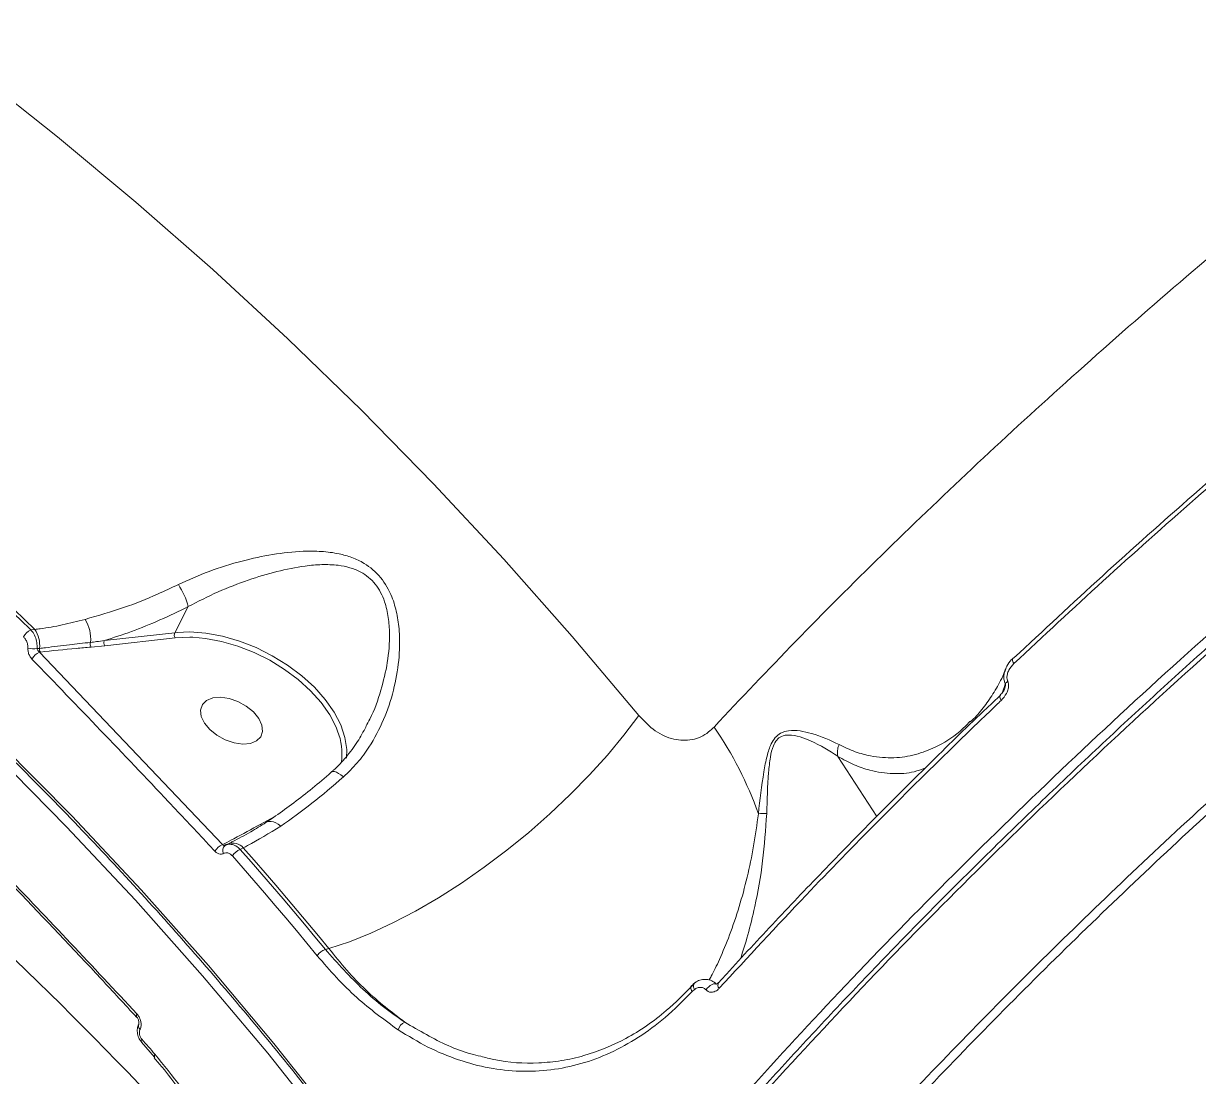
# Model space of a CAD drawing. Header units: millimetres. Extents: x -7151 to 6134, y -5040 to 5562.
# Drawn here: x -513.2 to -354.8, y 2076.8 to 2218.7 of the extents above; entities that cross this region are included whole.
import ezdxf

# ---------------------------------------------------------------- set-up
doc = ezdxf.new("R2010")
doc.units = ezdxf.units.MM
doc.layers.add('DIKOM_ОБЪЕКТ', color=7, linetype='Continuous')

msp = doc.modelspace()

# ---------------------------------------------------------------- linework, layer by layer
at = {"layer": 'DIKOM_ОБЪЕКТ', "color": 7, "linetype": 'Continuous', "lineweight": 15}
for p, q in [((-490.997, 2140.145), (-492.802, 2136.635)), ((-512.197, 2137.011), (-511.654, 2137.076)), ((-502.296, 2135.568), (-492.802, 2136.635)), ((-492.747, 2135.931), (-502.241, 2134.864)), ((-492.802, 2136.635), (-492.489, 2136.667)), ((-502.241, 2134.864), (-504.091, 2134.689)), ((-510.926, 2134.022), (-511.027, 2134.01)), ((-511.027, 2134.01), (-486.344, 2108.081)), ((-385.592, 2124.642), (-385.523, 2124.709)), ((-403.401, 2119.957), (-398.154, 2111.88)), ((-481.279, 2110.799), (-479.912, 2111.542)), ((-479.912, 2111.542), (-479.39, 2111.809)), ((-486.344, 2108.081), (-486.123, 2108.194)), ((-485.661, 2108.132), (-485.975, 2107.971)), ((-485.29, 2108.325), (-485.703, 2108.11)), ((-483.558, 2107.633), (-483.962, 2107.425)), ((-472.498, 2093.948), (-472.014, 2094.063)), ((-422.741, 2088.546), (-423.053, 2088.268)), ((-497.927, 2084.817), (-497.918, 2084.807)), ((-497.657, 2083.864), (-497.666, 2083.845)), ((-497.47, 2083.176), (-497.479, 2083.157)), ((-497.273, 2081.419), (-495.518, 2079.403))]:
    msp.add_line(p, q, dxfattribs=at)
at = {"layer": 'DIKOM_ОБЪЕКТ', "color": 7, "linetype": 'Continuous', "lineweight": 15, "flags": 128}
for points in [[(-576.197, 2250.15), (-564.478, 2243.129), (-552.934, 2235.801), (-541.571, 2228.168), (-530.396, 2220.236), (-519.413, 2212.008), (-508.631, 2203.49), (-498.054, 2194.686), (-487.688, 2185.601), (-477.539, 2176.24), (-467.612, 2166.607), (-457.914, 2156.709), (-448.449, 2146.55), (-439.222, 2136.137), (-430.239, 2125.474)], [(-660.277, 2219.043), (-648.09, 2213.529), (-636.059, 2207.669), (-624.193, 2201.466), (-612.499, 2194.924), (-600.984, 2188.048), (-589.658, 2180.841), (-578.525, 2173.309), (-567.595, 2165.456), (-556.875, 2157.289), (-546.37, 2148.811), (-536.089, 2140.029), (-526.037, 2130.948), (-516.222, 2121.574), (-506.65, 2111.914), (-497.328, 2101.974), (-488.26, 2091.76), (-479.454, 2081.279), (-470.915, 2070.538), (-462.648, 2059.544), (-454.66, 2048.304), (-446.954, 2036.825)], [(-447.86, 2035.619), (-455.543, 2047.063), (-463.507, 2058.27), (-471.749, 2069.231), (-480.262, 2079.94), (-489.042, 2090.389), (-498.082, 2100.572), (-507.377, 2110.483), (-516.92, 2120.113), (-526.706, 2129.459), (-536.727, 2138.512), (-546.977, 2147.268), (-557.45, 2155.72), (-568.139, 2163.863), (-579.036, 2171.692), (-590.134, 2179.202), (-601.427, 2186.387), (-612.907, 2193.243), (-624.566, 2199.765), (-636.396, 2205.95), (-648.391, 2211.792), (-660.542, 2217.289)], [(-490.376, 2136.01), (-490.775, 2136.021), (-492.747, 2135.931)], [(-492.489, 2136.667), (-490.768, 2136.728), (-488.607, 2136.567), (-486.366, 2136.155), (-484.093, 2135.502), (-481.84, 2134.622), (-479.655, 2133.533), (-477.586, 2132.261), (-475.678, 2130.832), (-473.973, 2129.278), (-472.509, 2127.634), (-471.317, 2125.934), (-470.423, 2124.217), (-469.848, 2122.519), (-469.604, 2120.879), (-469.642, 2119.699)], [(-470.842, 2123.379), (-471.047, 2123.889), (-471.913, 2125.554), (-473.068, 2127.202), (-474.489, 2128.797), (-476.141, 2130.304), (-477.992, 2131.689), (-479.998, 2132.923), (-482.117, 2133.978), (-484.302, 2134.832), (-486.506, 2135.466), (-488.679, 2135.865), (-490.376, 2136.01)], [(-379.651, 2132.474), (-379.736, 2132.618), (-379.799, 2132.757), (-379.838, 2132.885), (-379.851, 2132.997), (-379.838, 2133.091), (-379.8, 2133.162), (-379.789, 2133.174)], [(-379.789, 2133.174), (-379.737, 2133.208), (-379.652, 2133.228)], [(-488.074, 2123.581), (-487.114, 2122.803), (-485.993, 2122.184), (-484.804, 2121.775), (-483.641, 2121.608), (-482.599, 2121.697), (-481.763, 2122.036), (-481.2, 2122.596), (-480.956, 2123.332), (-481.05, 2124.184), (-481.476, 2125.084), (-482.198, 2125.959), (-483.158, 2126.737), (-484.278, 2127.356), (-485.468, 2127.765), (-486.63, 2127.932), (-487.672, 2127.843), (-488.508, 2127.504), (-489.072, 2126.944), (-489.316, 2126.208), (-489.221, 2125.356), (-488.796, 2124.456), (-488.074, 2123.581)], [(-381.372, 2127.5), (-381.461, 2127.652), (-381.525, 2127.798), (-381.562, 2127.931), (-381.569, 2128.048), (-381.548, 2128.141), (-381.5, 2128.208)], [(-430.239, 2125.474), (-432.243, 2122.811), (-434.463, 2120.129), (-436.879, 2117.455), (-439.47, 2114.811), (-442.21, 2112.223), (-445.076, 2109.714), (-448.041, 2107.307), (-451.078, 2105.023), (-454.16, 2102.884), (-457.258, 2100.909), (-460.344, 2099.115), (-463.39, 2097.521), (-466.368, 2096.139), (-469.252, 2094.983), (-472.014, 2094.063)], [(-470.052, 2117.192), (-470.389, 2117.46), (-470.714, 2117.672), (-471.015, 2117.821), (-471.281, 2117.902), (-471.502, 2117.911), (-471.671, 2117.847), (-471.695, 2117.829)], [(-478.52, 2110.55), (-478.838, 2110.802), (-479.164, 2110.997), (-479.49, 2111.131), (-479.804, 2111.197), (-480.097, 2111.195), (-480.361, 2111.124), (-480.513, 2111.043)], [(-483.962, 2107.425), (-482.506, 2105.764), (-481.056, 2104.097), (-479.613, 2102.422), (-478.176, 2100.741), (-476.747, 2099.053), (-475.324, 2097.358), (-473.907, 2095.656), (-472.498, 2093.948)], [(-472.014, 2094.063), (-473.433, 2095.783), (-474.859, 2097.496), (-476.292, 2099.203), (-477.732, 2100.903), (-479.178, 2102.596), (-480.631, 2104.281), (-482.091, 2105.961), (-483.558, 2107.633)], [(-473.587, 2093.096), (-474.994, 2094.801), (-476.407, 2096.498), (-477.827, 2098.189), (-479.253, 2099.874), (-480.686, 2101.551), (-482.126, 2103.222), (-483.572, 2104.886), (-485.026, 2106.543)], [(-423.053, 2088.268), (-423.136, 2088.414), (-423.194, 2088.558), (-423.225, 2088.695), (-423.227, 2088.82), (-423.201, 2088.928), (-423.147, 2089.017), (-423.146, 2089.019)], [(-423.146, 2089.019), (-423.068, 2089.083), (-423.053, 2089.092)], [(-422.741, 2088.546), (-422.809, 2088.73), (-422.846, 2088.91), (-422.851, 2089.077), (-422.823, 2089.226), (-422.763, 2089.348), (-422.675, 2089.439), (-422.671, 2089.443)], [(-421.166, 2088.492), (-421.008, 2088.704), (-420.811, 2088.906), (-420.59, 2089.081), (-420.363, 2089.214), (-420.148, 2089.295), (-419.964, 2089.318), (-419.824, 2089.281), (-419.775, 2089.241)], [(-497.894, 2085.244), (-497.946, 2085.114), (-497.97, 2084.998), (-497.966, 2084.901), (-497.932, 2084.825), (-497.927, 2084.817)], [(-497.232, 2081.831), (-497.282, 2081.72), (-497.31, 2081.62), (-497.316, 2081.532), (-497.299, 2081.461), (-497.273, 2081.419)], [(-495.504, 2079.388), (-495.505, 2079.389), (-495.518, 2079.403)]]:
    msp.add_lwpolyline(points, dxfattribs=at)
at = {"layer": 'DIKOM_ОБЪЕКТ', "color": 7, "linetype": 'Continuous', "lineweight": 15}
for centre, radius, start, end in [((-858.814, 1778.651), 498.563, 45.95425, 53.0386), ((-858.648, 1778.514), 498.971, 45.93927, 53.05351), ((-830.831, 1759.837), 459.181, 41.0724, 58.2067), ((-500.34, 2137.797), 9.634, 14.10617, 33.608), ((-508.958, 2135.823), 4.824, 354.13774, 32.73775), ((-511.34, 2135.105), 2.089, 114.19146, 152.71071), ((-514.859, 2134.952), 3.845, 353.56963, 33.52698), ((-492.117, 2136.335), 0.748, 156.28726, 212.61994), ((-511.832, 2137.159), 2.715, 253.38484, 280.01437), ((-510.271, 2134.431), 0.772, 173.28431, 212.03355), ((-503.409, 2135.086), 0.79, 161.97509, 210.20028), ((-501.612, 2135.268), 0.748, 156.28479, 212.65797), ((-510.15, 2132.01), 2.185, 113.6888, 150.59545), ((-379.902, 2129.166), 1.088, 122.20213, 146.75426), ((-478.482, 2120.329), 8.227, 352.04801, 21.76509), ((-460.773, 2095.742), 49.488, 19.46297, 34.70677), ((-413.337, 2105.459), 6.817, 87.09325, 96.53525), ((-480.959, 2111.161), 0.484, 228.52596, 256.06196), ((-485.579, 2106.144), 2.082, 111.55823, 150.38093), ((-485.514, 2107.296), 0.824, 127.48563, 210.80457), ((-485.853, 2108.448), 0.371, 223.1838, 292.28665), ((-484.963, 2106.394), 1.874, 41.41731, 111.89253), ((-483.181, 2105.401), 2.17, 111.09834, 148.23437), ((-471.75, 2091.87), 2.208, 109.785, 146.28203), ((-418.937, 2089.133), 0.63, 149.0835, 223.62458), ((-497.063, 2083.64), 0.638, 161.14359, 229.22227), ((-497.055, 2083.657), 0.635, 160.22499, 229.27372), ((-461.215, 2082.744), 1.491, 111.9771, 166.59945), ((-848.644, 1774.169), 467.061, 40.87388, 41.20223), ((-495.169, 2079.573), 0.388, 142.03525, 205.98152)]:
    msp.add_arc(centre, radius, start, end, dxfattribs=at)
for points, knots in [([(-420.09, 2123.919), (-416.457, 2127.77), (-409.186, 2135.477), (-397.547, 2147.102), (-385.412, 2158.737), (-372.584, 2170.515), (-359.073, 2182.41), (-344.887, 2194.391), (-330.25, 2206.265), (-314.7, 2218.388), (-298.204, 2230.718), (-280.756, 2243.203), (-262.933, 2255.422), (-244.818, 2267.315), (-226.495, 2278.826), (-208.039, 2289.901), (-189.48, 2300.515), (-170.85, 2310.66), (-152.187, 2320.319), (-133.579, 2329.447), (-115.112, 2338), (-96.86, 2345.94), (-78.858, 2353.24), (-61.13, 2359.903), (-43.714, 2365.92), (-26.691, 2371.263), (-10.141, 2375.905), (6.178, 2379.897), (22.186, 2383.175), (37.812, 2385.696), (52.735, 2387.399), (66.866, 2388.243), (80.247, 2388.31), (88.416, 2387.642), (92.498, 2387.309)], [0, 0, 0, 0, 0.0277664, 0.0555663, 0.0833658, 0.1111323, 0.1400374, 0.1689801, 0.1979226, 0.2268277, 0.2586373, 0.2905482, 0.3225098, 0.3544716, 0.3863819, 0.4181914, 0.4498953, 0.4816999, 0.5135555, 0.5454108, 0.5772152, 0.6089191, 0.6405474, 0.672276, 0.7040551, 0.7358343, 0.7675626, 0.7991908, 0.8325939, 0.8660265, 0.8994295, 0.932943, 0.9664864, 1, 1, 1, 1]), ([(-446.954, 2036.825), (-444.845, 2039.588), (-439.161, 2047.031), (-429.129, 2059.322), (-416.675, 2073.692), (-403.229, 2088.307), (-388.812, 2103.124), (-373.449, 2118.095), (-357.479, 2132.891), (-340.97, 2147.465), (-324.001, 2161.776), (-306.297, 2176.057), (-287.888, 2190.256), (-268.823, 2204.322), (-249.52, 2217.944), (-230.053, 2231.085), (-210.494, 2243.722), (-190.525, 2256.059), (-170.2, 2268.041), (-149.581, 2279.615), (-129.123, 2290.527), (-108.892, 2300.755), (-88.948, 2310.293), (-68.966, 2319.295), (-49.016, 2327.708), (-29.169, 2335.485), (-9.861, 2342.458), (8.852, 2348.619), (26.933, 2353.982), (44.675, 2358.635), (62.001, 2362.53), (78.84, 2365.635), (94.142, 2367.785), (107.983, 2369.115), (120.46, 2369.76), (132.376, 2369.795), (143.688, 2369.21), (154.278, 2368.014), (164.096, 2366.217), (172.244, 2364.126), (176.952, 2362.477), (178.869, 2361.805)], [0, 0, 0, 0, 0.01565226, 0.04216821, 0.06870456, 0.09522035, 0.1225065, 0.14981457, 0.17710085, 0.20361671, 0.23015307, 0.25666881, 0.28395493, 0.31126326, 0.33854925, 0.36506512, 0.39160119, 0.41811705, 0.44540335, 0.47271155, 0.49999758, 0.52651341, 0.55304974, 0.57956567, 0.60685169, 0.6341598, 0.66144598, 0.68796179, 0.71449806, 0.74101385, 0.76829978, 0.79560821, 0.82289417, 0.84597237, 0.86907736, 0.89218249, 0.91550648, 0.9388305, 0.96156391, 0.98434868, 1, 1, 1, 1]), ([(-660.127, 2218.45), (-658.174, 2217.591), (-652.507, 2215.096), (-643.221, 2210.744), (-632.318, 2205.303), (-621.555, 2199.575), (-610.935, 2193.568), (-600.466, 2187.282), (-590.152, 2180.724), (-579.999, 2173.895), (-570.014, 2166.799), (-560.201, 2159.441), (-550.565, 2151.824), (-541.112, 2143.952), (-531.847, 2135.831), (-522.776, 2127.463), (-513.902, 2118.854), (-505.231, 2110.009), (-496.768, 2100.932), (-488.517, 2091.629), (-480.482, 2082.103), (-472.669, 2072.361), (-465.08, 2062.408), (-457.724, 2052.248), (-451.743, 2043.569), (-448.248, 2038.254), (-447.06, 2036.447)], [0, 0, 0, 0, 0.0228174, 0.0662202, 0.1096236, 0.1530271, 0.1964308, 0.2398337, 0.2832367, 0.3266401, 0.3700427, 0.4134453, 0.4568475, 0.5002494, 0.5436513, 0.5870527, 0.6304542, 0.6738553, 0.7172557, 0.7606562, 0.8040563, 0.8474558, 0.890855, 0.9342543, 0.9776531, 1, 1, 1, 1]), ([(-253.108, 2213.09), (-256.838, 2210.468), (-266.962, 2203.35), (-283.178, 2191.459), (-301.594, 2177.377), (-319.52, 2163.044), (-336.881, 2148.534), (-353.592, 2133.911), (-369.596, 2119.222), (-384.852, 2104.489), (-399.349, 2089.737), (-413.049, 2075.014), (-425.889, 2060.387), (-437.809, 2045.924), (-448.762, 2031.673), (-458.712, 2017.661), (-467.659, 2003.908), (-475.588, 1990.453), (-482.461, 1977.358), (-488.245, 1964.686), (-492.912, 1952.48), (-496.435, 1940.768), (-498.818, 1929.567), (-500.106, 1918.882), (-500.142, 1908.852), (-499.69, 1902.103), (-498.89, 1898.908), (-498.822, 1898.636)], [0, 0, 0, 0, 0.0245701, 0.0666936, 0.1089496, 0.1512736, 0.1935975, 0.2358536, 0.277977, 0.3201005, 0.3623564, 0.4046804, 0.4470042, 0.4892603, 0.5313838, 0.5735066, 0.6157623, 0.6580857, 0.700409, 0.7426646, 0.7847876, 0.8269108, 0.8691669, 0.9114903, 0.953814, 0.99607, 1, 1, 1, 1]), ([(-269.657, 2202.087), (-271.797, 2200.538), (-277.034, 2196.744), (-285.238, 2190.638), (-294.266, 2183.793), (-303.142, 2176.91), (-311.874, 2169.991), (-320.465, 2163.033), (-328.917, 2156.033), (-337.233, 2148.989), (-345.415, 2141.901), (-353.465, 2134.764), (-361.386, 2127.577), (-369.17, 2120.347), (-376.793, 2113.096), (-384.221, 2105.856), (-391.435, 2098.644), (-398.431, 2091.466), (-405.212, 2084.317), (-411.782, 2077.196), (-418.143, 2070.1), (-424.297, 2063.027), (-430.246, 2055.974), (-435.99, 2048.942), (-441.533, 2041.925), (-446.87, 2034.927), (-451.992, 2027.965), (-456.873, 2021.067), (-461.497, 2014.257), (-465.858, 2007.545), (-469.959, 2000.927), (-473.803, 1994.399), (-477.391, 1987.959), (-480.724, 1981.605), (-483.804, 1975.336), (-486.63, 1969.149), (-489.204, 1963.044), (-491.524, 1957.019), (-493.586, 1951.085), (-495.383, 1945.264), (-496.904, 1939.581), (-498.148, 1934.044), (-499.115, 1928.654), (-499.805, 1923.409), (-500.222, 1918.305), (-500.361, 1913.344), (-500.233, 1908.518), (-499.801, 1903.848), (-499.384, 1900.647), (-499.031, 1899.048), (-499, 1898.909)], [0, 0, 0, 0, 0.0148391, 0.0363255, 0.0577124, 0.0790248, 0.100287, 0.1215228, 0.142757, 0.1640091, 0.1853, 0.2066536, 0.228095, 0.2496477, 0.2712483, 0.2927749, 0.3141948, 0.3355338, 0.356815, 0.3780639, 0.3993039, 0.4205573, 0.4418429, 0.4631846, 0.4846069, 0.5061339, 0.5277484, 0.5493324, 0.5707976, 0.5921746, 0.6134879, 0.6347617, 0.656021, 0.6772888, 0.6985818, 0.719924, 0.7413394, 0.7628519, 0.7844716, 0.8060882, 0.8276031, 0.8490186, 0.8703575, 0.891642, 0.9128938, 0.9341347, 0.9553851, 0.9766598, 0.9979803, 1, 1, 1, 1]), ([(-379.652, 2133.228), (-375.706, 2136.909), (-367.814, 2144.27), (-355.438, 2155.288), (-342.712, 2166.28), (-333.909, 2173.552), (-329.508, 2177.187)], [0, 0, 0, 0, 0.2490995, 0.4981998, 0.7491009, 1, 1, 1, 1]), ([(-329.403, 2176.533), (-333.782, 2172.915), (-342.54, 2165.679), (-355.266, 2154.69), (-367.702, 2143.62), (-375.668, 2136.189), (-379.651, 2132.474)], [0, 0, 0, 0, 0.2491023, 0.4981991, 0.7490997, 1, 1, 1, 1]), ([(-492.316, 2143.13), (-490.951, 2143.745), (-488.168, 2144.999), (-483.846, 2146.322), (-479.581, 2147.25), (-476.012, 2147.645), (-473.022, 2147.629), (-470.825, 2147.352), (-468.888, 2146.809), (-466.91, 2145.884), (-464.917, 2144.183), (-463.534, 2141.729), (-462.808, 2139.235), (-462.421, 2136.358), (-462.504, 2132.845), (-463.23, 2128.813), (-464.559, 2124.855), (-466.278, 2121.602), (-468.146, 2119.03), (-469.414, 2117.808), (-470.052, 2117.192)], [0, 0, 0, 0, 0.0741107, 0.1510367, 0.2205971, 0.291725, 0.334333, 0.3775442, 0.4100568, 0.4432604, 0.4962508, 0.5490824, 0.5885334, 0.6289758, 0.6961128, 0.7650054, 0.835432, 0.9076268, 0.9534362, 1, 1, 1, 1]), ([(-467.044, 2124.004), (-466.855, 2124.333), (-465.976, 2125.854), (-464.98, 2128.769), (-464.046, 2132.639), (-463.77, 2135.961), (-463.963, 2138.715), (-464.482, 2141.025), (-465.638, 2143.294), (-467.414, 2144.748), (-469.19, 2145.446), (-470.953, 2145.786), (-472.981, 2145.852), (-475.728, 2145.608), (-479.048, 2144.934), (-482.976, 2143.74), (-487.035, 2142.181), (-489.663, 2140.83), (-490.997, 2140.145)], [0, 0, 0, 0, 0.0238815, 0.1105507, 0.1901165, 0.2713479, 0.3162371, 0.3621698, 0.4200032, 0.4775448, 0.5137154, 0.5510049, 0.6004098, 0.6506562, 0.7337327, 0.8185063, 0.9079318, 1, 1, 1, 1]), ([(-504.9, 2138.432), (-503.135, 2138.933), (-499.903, 2139.851), (-495.665, 2141.54), (-493.249, 2142.687), (-492.316, 2143.13)], [0, 0, 0, 0, 0.4251217, 0.7780828, 1, 1, 1, 1]), ([(-490.997, 2140.145), (-492.262, 2139.531), (-494.806, 2138.297), (-498.596, 2136.767), (-501.08, 2135.962), (-502.296, 2135.568)], [0, 0, 0, 0, 0.3357682, 0.6747569, 1, 1, 1, 1]), ([(-511.654, 2137.076), (-511.415, 2137.104), (-510.201, 2137.244), (-507.988, 2137.653), (-505.932, 2138.172), (-504.9, 2138.432)], [0, 0, 0, 0, 0.1088757, 0.552811, 1, 1, 1, 1]), ([(-512.609, 2134.557), (-512.613, 2134.72), (-512.622, 2135.046), (-512.797, 2135.533), (-513.008, 2135.868), (-513.157, 2136.022), (-513.197, 2136.063)], [0, 0, 0, 0, 0.2953565, 0.5903532, 0.8900882, 1, 1, 1, 1]), ([(-512.197, 2137.011), (-512.137, 2136.941), (-511.915, 2136.681), (-511.606, 2136.117), (-511.361, 2135.3), (-511.36, 2134.757), (-511.36, 2134.485)], [0, 0, 0, 0, 0.109234, 0.40795179, 0.70306796, 1, 1, 1, 1]), ([(-512.053, 2133.082), (-512.081, 2133.113), (-512.217, 2133.259), (-512.42, 2133.579), (-512.594, 2134.068), (-512.604, 2134.394), (-512.609, 2134.557)], [0, 0, 0, 0, 0.0810684, 0.3908804, 0.6951173, 1, 1, 1, 1]), ([(-511.36, 2134.485), (-511.308, 2134.491), (-511.2, 2134.503), (-511.093, 2134.515), (-511.038, 2134.522)], [0, 0, 0, 0, 0.4879914, 1, 1, 1, 1]), ([(-511.36, 2134.485), (-511.349, 2134.431), (-511.328, 2134.32), (-511.22, 2134.164), (-511.112, 2134.065), (-511.042, 2134.02), (-511.027, 2134.01)], [0, 0, 0, 0, 0.2865171, 0.5898348, 0.9137775, 1, 1, 1, 1]), ([(-511.038, 2134.522), (-510.771, 2134.552), (-509.435, 2134.704), (-507.158, 2134.977), (-505.112, 2135.218), (-504.159, 2135.331)], [0, 0, 0, 0, 0.1178851, 0.5894634, 1, 1, 1, 1]), ([(-504.091, 2134.689), (-504.76, 2134.633), (-507.056, 2134.438), (-509.321, 2134.195), (-510.926, 2134.022)], [0, 0, 0, 0, 0.2911654, 1, 1, 1, 1]), ([(-504.159, 2135.331), (-503.885, 2135.362), (-503.261, 2135.434), (-502.642, 2135.52), (-502.296, 2135.568)], [0, 0, 0, 0, 0.4402802, 1, 1, 1, 1]), ([(-487.389, 2107.173), (-487.803, 2107.618), (-489.875, 2109.841), (-497.997, 2118.511), (-505.876, 2126.678), (-512.053, 2133.082)], [0, 0, 0, 0, 0.0512237, 0.2561281, 1, 1, 1, 1]), ([(-379.78, 2133.165), (-379.855, 2133.097), (-380.176, 2132.807), (-380.536, 2132.339), (-380.708, 2131.886), (-380.756, 2131.76)], [0, 0, 0, 0, 0.18095606, 0.77132793, 1, 1, 1, 1]), ([(-380.737, 2131.758), (-380.879, 2131.42), (-381.359, 2130.276), (-382.32, 2128.581), (-383.625, 2126.674), (-384.715, 2125.346), (-385.392, 2124.744), (-385.548, 2124.605)], [0, 0, 0, 0, 0.1099811, 0.3719632, 0.6406408, 0.916879, 1, 1, 1, 1]), ([(-380.812, 2129.763), (-380.844, 2129.836), (-380.949, 2130.074), (-381.038, 2130.569), (-381.001, 2131.191), (-380.833, 2131.587), (-380.759, 2131.761)], [0, 0, 0, 0, 0.1200739, 0.3891198, 0.7306379, 1, 1, 1, 1]), ([(-379.651, 2132.474), (-379.904, 2132.193), (-380.278, 2131.777), (-380.548, 2131.075), (-380.61, 2130.606), (-380.564, 2130.279), (-380.501, 2130.132), (-380.481, 2130.087)], [0, 0, 0, 0, 0.4385418, 0.6486831, 0.8192796, 0.9452266, 1, 1, 1, 1]), ([(-380.481, 2130.087), (-380.461, 2130.038), (-380.394, 2129.88), (-380.348, 2129.528), (-380.417, 2129.011), (-380.71, 2128.25), (-381.11, 2127.797), (-381.372, 2127.5)], [0, 0, 0, 0, 0.0555524, 0.1784095, 0.3495804, 0.5729152, 1, 1, 1, 1]), ([(-381.249, 2128.527), (-381.22, 2128.607), (-381.075, 2129.017), (-380.929, 2129.43), (-380.812, 2129.763)], [0, 0, 0, 0, 0.1956263, 1, 1, 1, 1]), ([(-380.883, 2129.161), (-380.87, 2129.198), (-380.827, 2129.311), (-380.792, 2129.489), (-380.783, 2129.666), (-380.806, 2129.743), (-380.812, 2129.763)], [0, 0, 0, 0, 0.2122579, 0.6647125, 0.9124437, 1, 1, 1, 1]), ([(-381.485, 2128.203), (-382.084, 2127.638), (-385.227, 2124.668), (-390.735, 2119.291), (-397.983, 2112.088), (-405.011, 2104.908), (-411.822, 2097.749), (-416.636, 2092.596), (-419.121, 2089.835), (-419.468, 2089.449)], [0, 0, 0, 0, 0.0437626, 0.2298263, 0.4154637, 0.6004612, 0.7850262, 0.9699874, 1, 1, 1, 1]), ([(-380.881, 2129.161), (-380.884, 2129.149), (-380.927, 2128.981), (-381.122, 2128.626), (-381.367, 2128.37), (-381.513, 2128.217)], [0, 0, 0, 0, 0.0285981, 0.4162767, 1, 1, 1, 1]), ([(-381.372, 2127.5), (-381.808, 2127.084), (-383.989, 2125.002), (-389.598, 2119.585), (-398.008, 2111.246), (-408.608, 2100.38), (-415.533, 2092.879), (-419.393, 2088.698)], [0, 0, 0, 0, 0.03215755, 0.1607944, 0.41828286, 0.67577512, 1, 1, 1, 1]), ([(-430.239, 2125.474), (-429.52, 2124.726), (-428.098, 2123.247), (-425.555, 2122.13), (-423.038, 2122.04), (-421.19, 2122.848), (-420.329, 2123.687), (-420.09, 2123.919)], [0, 0, 0, 0, 0.2385227, 0.4713391, 0.6967998, 0.9159898, 1, 1, 1, 1]), ([(-403.227, 2121.554), (-402.495, 2121.206), (-401.03, 2120.51), (-398.541, 2119.873), (-395.795, 2119.665), (-392.895, 2120.122), (-389.917, 2121.275), (-387.454, 2122.746), (-386.043, 2124.183), (-385.592, 2124.642)], [0, 0, 0, 0, 0.1000395, 0.200142, 0.3605475, 0.5214976, 0.6822225, 0.8985171, 1, 1, 1, 1]), ([(-467.007, 2123.984), (-467.375, 2123.298), (-468.158, 2121.834), (-469.649, 2119.881), (-470.855, 2118.512), (-471.597, 2117.936), (-471.703, 2117.854)], [0, 0, 0, 0, 0.2955108, 0.629682, 0.9472434, 1, 1, 1, 1]), ([(-414.113, 2112.231), (-413.893, 2114.111), (-413.588, 2116.71), (-413.017, 2119.886), (-412.513, 2121.491), (-411.859, 2122.541), (-411.046, 2123.195), (-409.875, 2123.513), (-408.46, 2123.425), (-406.04, 2122.873), (-404.42, 2122.113), (-403.227, 2121.554)], [0, 0, 0, 0, 0.231129, 0.3196885, 0.3914263, 0.4367125, 0.4822444, 0.5456884, 0.6388331, 0.7342169, 1, 1, 1, 1]), ([(-403.407, 2119.969), (-403.408, 2119.97), (-404.511, 2120.729), (-406.156, 2121.709), (-408.477, 2122.612), (-409.811, 2122.908), (-410.922, 2122.767), (-411.663, 2122.221), (-412.21, 2121.24), (-412.555, 2119.709), (-412.848, 2116.623), (-412.931, 2114.103), (-412.992, 2112.267)], [0, 0, 0, 0, 0.0003162, 0.2742351, 0.3682342, 0.4635003, 0.5235118, 0.5648298, 0.6061558, 0.6747015, 0.762994, 1, 1, 1, 1]), ([(-403.407, 2119.969), (-403.435, 2120.228), (-403.487, 2120.706), (-403.349, 2121.254), (-403.244, 2121.513), (-403.227, 2121.554)], [0, 0, 0, 0, 0.49949844, 0.92048055, 1, 1, 1, 1]), ([(-403.401, 2119.957), (-403.402, 2119.959), (-403.404, 2119.962), (-403.406, 2119.966), (-403.406, 2119.969), (-403.407, 2119.969)], [0, 0, 0, 0, 0.3853555, 0.7917851, 1, 1, 1, 1]), ([(-391.645, 2118.363), (-392.124, 2118.192), (-393.471, 2117.709), (-395.94, 2117.544), (-398.675, 2117.924), (-401.178, 2118.749), (-402.66, 2119.555), (-403.401, 2119.957)], [0, 0, 0, 0, 0.145, 0.4080514, 0.6701775, 0.8351366, 1, 1, 1, 1]), ([(-392.602, 2075.508), (-389.087, 2079.156), (-382.057, 2086.452), (-370.918, 2097.439), (-359.39, 2108.446), (-351.343, 2115.774), (-347.319, 2119.438)], [0, 0, 0, 0, 0.2491213, 0.4982421, 0.7491224, 1, 1, 1, 1]), ([(-346.485, 2118.64), (-350.475, 2115.008), (-358.455, 2107.742), (-369.945, 2096.778), (-381.1, 2085.782), (-388.171, 2078.446), (-391.706, 2074.778)], [0, 0, 0, 0, 0.2491218, 0.4982429, 0.7491201, 1, 1, 1, 1]), ([(-471.697, 2117.831), (-471.808, 2117.733), (-472.769, 2116.891), (-474.571, 2115.403), (-477.069, 2113.461), (-479.052, 2112.018), (-480.172, 2111.28), (-480.505, 2111.06)], [0, 0, 0, 0, 0.0370457, 0.3182694, 0.5996898, 0.8810501, 1, 1, 1, 1]), ([(-470.052, 2117.192), (-471.48, 2115.967), (-474.367, 2113.49), (-477.125, 2111.538), (-478.52, 2110.55)], [0, 0, 0, 0, 0.4942344, 1, 1, 1, 1]), ([(-261.042, 2111.974), (-265.853, 2108.016), (-275.477, 2100.102), (-289.441, 2088.018), (-303.024, 2075.804), (-316.615, 2063.044), (-330.079, 2049.803), (-343.301, 2036.126), (-355.922, 2022.356), (-367.869, 2008.542), (-379.081, 1994.737), (-389.201, 1981.392), (-398.247, 1968.543), (-406.26, 1956.213), (-413.469, 1944.062), (-419.812, 1932.146), (-425.244, 1920.513), (-429.741, 1909.181), (-433.235, 1898.216), (-435.694, 1887.616), (-437.039, 1877.563), (-437.265, 1868.279), (-436.387, 1859.829), (-434.852, 1852.886), (-433.177, 1848.981), (-432.497, 1847.394)], [0, 0, 0, 0, 0.0400048, 0.0800096, 0.1204125, 0.1608154, 0.2054798, 0.2501788, 0.2948426, 0.3408233, 0.3868418, 0.4328217, 0.476081, 0.5193729, 0.5626315, 0.6071388, 0.651682, 0.6961891, 0.742306, 0.7884231, 0.8352025, 0.8819818, 0.9259178, 0.9698883, 1, 1, 1, 1]), ([(-420.753, 2089.807), (-420.655, 2089.977), (-420.234, 2090.707), (-419.275, 2092.711), (-417.981, 2095.828), (-416.685, 2099.605), (-415.592, 2103.653), (-414.7, 2107.849), (-414.309, 2110.772), (-414.113, 2112.231)], [0, 0, 0, 0, 0.04212215, 0.18127844, 0.35045782, 0.51981438, 0.67956173, 0.84000573, 1, 1, 1, 1]), ([(-412.992, 2112.267), (-413.136, 2110.112), (-413.429, 2105.746), (-414.419, 2100.268), (-415.502, 2095.841), (-416.189, 2093.701), (-416.525, 2092.655)], [0, 0, 0, 0, 0.2949454, 0.597485, 0.8032251, 1, 1, 1, 1]), ([(-522.362, 2110.478), (-519.635, 2107.682), (-512.998, 2100.876), (-504.87, 2092.311), (-499.537, 2086.523), (-497.949, 2084.8)], [0, 0, 0, 0, 0.3287928, 0.8001861, 1, 1, 1, 1]), ([(-522.305, 2110.917), (-521.877, 2110.477), (-519.733, 2108.278), (-511.482, 2099.759), (-503.856, 2091.613), (-497.894, 2085.244)], [0, 0, 0, 0, 0.0517122, 0.2585565, 1, 1, 1, 1]), ([(-486.123, 2108.194), (-485.689, 2108.418), (-484.048, 2109.263), (-482.452, 2110.148), (-481.279, 2110.799)], [0, 0, 0, 0, 0.2647056, 1, 1, 1, 1]), ([(-480.512, 2111.044), (-481.194, 2110.612), (-482.686, 2109.665), (-484.38, 2108.791), (-485.268, 2108.336), (-485.411, 2108.263)], [0, 0, 0, 0, 0.41384527, 0.90565355, 1, 1, 1, 1]), ([(-478.52, 2110.55), (-480.054, 2109.619), (-481.794, 2108.563), (-483.372, 2107.731), (-483.558, 2107.633)], [0, 0, 0, 0, 0.8821389, 1, 1, 1, 1]), ([(-486.222, 2106.874), (-486.252, 2106.859), (-486.39, 2106.789), (-486.668, 2106.754), (-487.051, 2106.868), (-487.277, 2107.072), (-487.389, 2107.173)], [0, 0, 0, 0, 0.0855474, 0.38937052, 0.69482692, 1, 1, 1, 1]), ([(-486.344, 2108.081), (-486.316, 2108.043), (-486.259, 2107.967), (-486.153, 2107.917), (-486.069, 2107.923), (-486.025, 2107.945), (-486.015, 2107.95)], [0, 0, 0, 0, 0.3131832, 0.6195706, 0.9170925, 1, 1, 1, 1]), ([(-486.015, 2107.95), (-485.947, 2107.983), (-485.697, 2108.105), (-485.2, 2108.147), (-484.543, 2107.942), (-484.155, 2107.597), (-483.962, 2107.425)], [0, 0, 0, 0, 0.1106154, 0.4063065, 0.7034641, 1, 1, 1, 1]), ([(-485.026, 2106.543), (-485.136, 2106.649), (-485.357, 2106.861), (-485.74, 2106.99), (-486.032, 2106.968), (-486.181, 2106.894), (-486.222, 2106.874)], [0, 0, 0, 0, 0.29688, 0.59407691, 0.88943358, 1, 1, 1, 1]), ([(-462.666, 2083.089), (-464.56, 2084.468), (-467.43, 2086.556), (-471.018, 2090.098), (-472.731, 2092.097), (-473.587, 2093.096)], [0, 0, 0, 0, 0.4927656, 0.7463806, 1, 1, 1, 1]), ([(-472.498, 2093.948), (-470.839, 2092.08), (-468.325, 2089.25), (-464.66, 2086.138), (-462.735, 2084.797), (-461.773, 2084.127)], [0, 0, 0, 0, 0.4928038, 0.7463954, 1, 1, 1, 1]), ([(-461.773, 2084.127), (-463.559, 2085.498), (-466.265, 2087.576), (-469.624, 2091.091), (-471.217, 2093.072), (-472.014, 2094.063)], [0, 0, 0, 0, 0.4927902, 0.7463973, 1, 1, 1, 1]), ([(-419.776, 2089.24), (-419.778, 2089.243), (-419.933, 2089.461), (-420.387, 2089.744), (-421.101, 2089.948), (-421.829, 2089.869), (-422.363, 2089.682), (-422.605, 2089.47), (-422.658, 2089.423)], [0, 0, 0, 0, 0.00304991, 0.23927452, 0.46482303, 0.69064604, 0.93278911, 1, 1, 1, 1]), ([(-423.053, 2088.268), (-424.244, 2087.052), (-426.535, 2084.714), (-430.263, 2082.003), (-434.061, 2079.913), (-438.019, 2078.438), (-442.092, 2077.61), (-446.238, 2077.421), (-450.412, 2077.868), (-454.57, 2078.979), (-458.682, 2080.661), (-461.339, 2082.281), (-462.666, 2083.089)], [0, 0, 0, 0, 0.107081, 0.205971, 0.3051834, 0.4040755, 0.5033345, 0.6029145, 0.7021767, 0.8013466, 0.9008328, 1, 1, 1, 1]), ([(-451.546, 2079.536), (-450.951, 2079.38), (-448.35, 2078.697), (-444.689, 2078.5), (-440.65, 2078.893), (-436.679, 2079.779), (-432.823, 2081.357), (-429.171, 2083.606), (-426.115, 2085.907), (-424.131, 2087.934), (-422.966, 2089.124)], [0, 0, 0, 0, 0.0584962, 0.2554763, 0.3569417, 0.4584037, 0.6544717, 0.7554794, 0.8564912, 1, 1, 1, 1]), ([(-422.54, 2089.53), (-422.661, 2089.451), (-422.882, 2089.309), (-423.046, 2089.094), (-423.12, 2088.998)], [0, 0, 0, 0, 0.549773, 1, 1, 1, 1]), ([(-421.166, 2088.492), (-421.267, 2088.581), (-421.468, 2088.757), (-421.88, 2088.855), (-422.321, 2088.8), (-422.608, 2088.627), (-422.741, 2088.546)], [0, 0, 0, 0, 0.2096485, 0.418167, 0.7298097, 1, 1, 1, 1]), ([(-419.393, 2088.698), (-419.434, 2088.656), (-419.63, 2088.451), (-420.008, 2088.215), (-420.484, 2088.142), (-420.875, 2088.236), (-421.069, 2088.406), (-421.166, 2088.492)], [0, 0, 0, 0, 0.0843212, 0.4026288, 0.6518418, 0.8255135, 1, 1, 1, 1]), ([(-419.774, 2089.24), (-419.773, 2089.239), (-419.771, 2089.237), (-419.784, 2089.251), (-419.798, 2089.275), (-419.804, 2089.285)], [0, 0, 0, 0, 0.4621936, 0.7789758, 1, 1, 1, 1]), ([(-419.488, 2089.466), (-419.543, 2089.405), (-419.669, 2089.262), (-419.796, 2089.248), (-419.784, 2089.245), (-419.781, 2089.244)], [0, 0, 0, 0, 0.3665613, 0.8514602, 1, 1, 1, 1]), ([(-497.894, 2085.244), (-497.793, 2085.117), (-497.591, 2084.862), (-497.397, 2084.37), (-497.318, 2083.869), (-497.354, 2083.457), (-497.437, 2083.254), (-497.47, 2083.176)], [0, 0, 0, 0, 0.2182628, 0.4367392, 0.6530427, 0.865775, 1, 1, 1, 1]), ([(-497.919, 2084.805), (-497.911, 2084.797), (-497.872, 2084.76), (-497.787, 2084.635), (-497.698, 2084.448), (-497.643, 2084.247), (-497.624, 2084.068), (-497.633, 2083.932), (-497.656, 2083.868), (-497.654, 2083.871), (-497.653, 2083.872)], [0, 0, 0, 0, 0.0436131, 0.1959423, 0.355359, 0.513105, 0.6490632, 0.7900614, 0.9401528, 1, 1, 1, 1]), ([(-497.664, 2083.848), (-497.665, 2083.846), (-497.782, 2083.683), (-497.863, 2083.242), (-497.858, 2082.565), (-497.648, 2081.899), (-497.372, 2081.577), (-497.255, 2081.442)], [0, 0, 0, 0, 0.0024741, 0.241461, 0.5075807, 0.79314, 1, 1, 1, 1]), ([(-461.773, 2084.127), (-459.84, 2082.991), (-456.912, 2081.271), (-453.456, 2079.981), (-451.984, 2079.638), (-451.546, 2079.536)], [0, 0, 0, 0, 0.57701856, 0.87416823, 1, 1, 1, 1]), ([(-497.479, 2083.157), (-497.485, 2083.145), (-497.527, 2083.055), (-497.576, 2082.855), (-497.569, 2082.581), (-497.506, 2082.304), (-497.402, 2082.05), (-497.285, 2081.899), (-497.232, 2081.831)], [0, 0, 0, 0, 0.0340422, 0.2523471, 0.470565, 0.5980296, 0.81931, 1, 1, 1, 1]), ([(-495.577, 2079.328), (-495.211, 2078.907), (-494.051, 2077.574), (-492.221, 2075.097), (-490.092, 2071.922), (-488.105, 2068.547), (-486.271, 2065.018), (-484.611, 2061.365), (-483.138, 2057.626), (-481.866, 2053.838), (-480.803, 2050.036), (-479.957, 2046.251), (-479.321, 2042.499), (-478.874, 2038.778), (-478.611, 2035.077), (-478.532, 2031.404), (-478.636, 2027.79), (-478.922, 2024.269), (-479.387, 2020.878), (-480.02, 2017.648), (-480.823, 2014.634), (-481.544, 2012.394), (-482.043, 2011.251), (-482.173, 2010.952)], [0, 0, 0, 0, 0.023156, 0.0733969, 0.1241361, 0.1752391, 0.2265349, 0.2778002, 0.3288161, 0.3794158, 0.4294642, 0.4788809, 0.5276413, 0.5763365, 0.6256829, 0.6756977, 0.7262872, 0.7773123, 0.8286044, 0.8799619, 0.9311453, 0.9819857, 1, 1, 1, 1]), ([(-495.475, 2079.812), (-494.287, 2078.36), (-491.913, 2075.456), (-488.812, 2070.627), (-486.103, 2065.569), (-483.808, 2060.342), (-481.888, 2054.927), (-480.375, 2049.388), (-479.261, 2043.806), (-478.547, 2038.254), (-478.243, 2032.812), (-478.324, 2027.549), (-478.771, 2022.561), (-479.576, 2017.931), (-480.673, 2013.655), (-481.655, 2011.155), (-482.145, 2009.908)], [0, 0, 0, 0, 0.0751068, 0.1502139, 0.2212824, 0.2925773, 0.3636447, 0.4347705, 0.5061227, 0.5772485, 0.6483401, 0.7196591, 0.7907512, 0.8604277, 0.930319, 1, 1, 1, 1])]:
    msp.add_open_spline(points, degree=3, knots=knots, dxfattribs=at)

doc.saveas('drawing.dxf')
